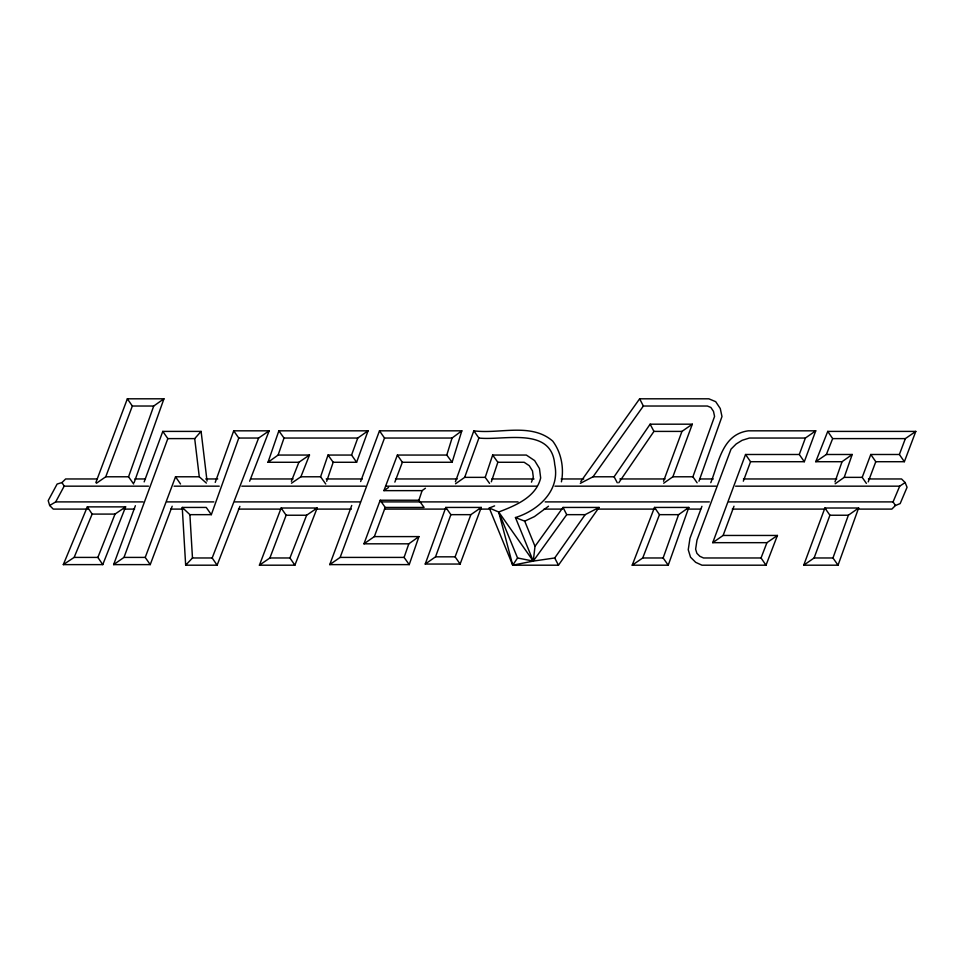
<?xml version="1.0" encoding="UTF-8"?>
<svg xmlns="http://www.w3.org/2000/svg" width="964" height="964" viewBox="0 0 964 964"><rect width="100%" height="100%" fill="white"/><g stroke="black" fill="none" stroke-linecap="round" stroke-linejoin="round"><path stroke-width="1.45" d="M494.604 505.883L489.266 508.016L512.715 565.193L533.261 561.096L535.008 546.323L524.717 521.163L515.451 517.56L533.261 561.096L554.71 557.975L585.16 514.656L599.054 507.438L563.024 507.438L535.008 546.323M561.422 481.831C564.157 468.022 561.313 452.49 552.734 441.114C531.092 422.304 499.521 434.282 473.83 430.824L455.418 481.747M446.79 455.056L397.385 455.056L402.362 462.274L452.104 462.274L446.79 455.056L452.044 438.042L461.828 430.824L379.491 430.824L360.644 481.53M452.104 462.274L461.828 430.824M351.74 505.473L329.748 564.615L409.23 564.615L418.942 536.599L408.808 543.817L363.958 543.817L380.202 500.232L385.214 507.438L424.088 507.438L418.894 500.232L422.087 490.64L425.425 488.242M489.543 483.374L485.217 477.361L492.652 455.056L526.332 455.056L534.622 460.587L539.454 468.516L540.671 477.951C536.032 497.243 515.475 505.57 498.701 512.005L489.266 508.016M491.339 481.783L497.846 462.274L492.652 455.056M325.748 484L320.59 476.782L328.025 455.056L351.571 455.056L356.62 462.274L368.055 430.824L278.861 430.824L268.004 462.274L298.876 462.274L309.48 455.056L300.901 476.782L291.477 483.205M326.676 481.289L333.183 462.274L328.025 455.056M268.004 462.274L278.126 455.056L284.006 438.042L278.861 430.824M409.23 564.615L404.097 557.409L408.808 543.817M834.981 481.88L842.042 461.708L852.212 454.49L844.211 477.361L835.173 483.771M133.647 484L128.549 476.782L153.722 406.025L163.94 398.807L127.356 398.807L95.858 482.603M134.141 482.603L163.94 398.807M668.233 565.193L663.148 557.975L678.584 514.656L688.814 507.438L654.508 507.438L632.215 565.193L668.233 565.193L688.814 507.438M215.237 482.374L233.698 430.824L269.149 430.824L249.64 481.217M239.879 506.401L217.117 565.193L185.666 565.193L182.244 507.438L189.896 514.656L211.333 514.656L238.771 438.042L233.698 430.824M838.041 565.193L832.968 557.975L848.356 515.234L858.623 508.016L824.895 508.016L803.735 565.193L838.041 565.193L858.623 508.016M455.538 483.771L464.672 477.361L478.891 438.042L473.83 430.824M351.571 455.056L357.764 438.042L368.055 430.824M425.232 564.048L445.814 507.438L481.265 507.438L460.117 564.048L425.232 564.048L435.535 556.831L450.875 514.656L445.814 507.438M531.465 482.169L533.297 477.144L532.502 470.962L529.296 465.708L524.151 462.274L497.846 462.274M697.117 482.795L692.911 476.782L714.565 416.412L713.493 411.387L710.89 407.483L707.383 406.025L643.362 406.025L593.017 476.782L580.304 483.35M698.972 481.205L721.976 416.532L720.265 408.531L715.686 401.663L708.829 398.807L639.638 398.807L580.774 481.566M172.17 506.245L150.227 564.615L113.632 564.615L135.37 505.726M144.166 481.88L162.796 431.402L201.102 431.402L207.043 481.084M113.632 564.615L123.982 557.409L167.832 438.608L162.796 431.402M663.533 481.229L681.958 431.402L692.309 424.184L650.134 424.184L614.116 476.782L593.017 476.782M663.666 483.205L672.872 476.782L692.309 424.184M799.289 454.49L805.374 438.042L815.749 430.824L804.313 461.708L750.558 461.708L745.546 454.49L799.289 454.49L804.313 461.708M803.735 565.193L814.098 557.975L829.92 515.234L824.895 508.016M329.748 564.615L340.135 557.409L384.503 438.042L379.491 430.824M712.733 542.672L723.121 535.454L777.43 535.454L766.934 542.672L712.733 542.672L745.546 454.49M723.121 535.454L733.99 506.233M743.316 481.181L750.558 461.708M363.958 543.817L374.345 536.599L385.214 507.438M460.117 564.048L455.104 556.831L470.866 514.656L481.265 507.438M96.496 483.205L105.751 476.782L132.345 406.025L127.356 398.807M150.227 564.615L145.227 557.409L175.532 476.782L199.271 476.782L206.38 483.097M701.925 506.329L689.959 538.322L688.248 549.757L690.525 557.18L695.671 562.337L701.961 565.193L766.006 565.193L777.43 535.454M710.781 482.675C718.915 462.395 722.096 434.403 748.281 430.824L815.749 430.824M866.371 483.374L862.202 477.361L870.781 454.49L899.376 454.49L904.365 461.708L875.782 461.708L870.781 454.49M868.215 481.88L875.782 461.708M899.376 454.49L905.365 438.608L915.8 431.402L904.365 461.708M422.087 490.64L383.913 490.64L397.385 455.056M394.866 482.108L402.362 462.274M259.424 565.193L281.151 508.016L317.168 508.016L294.876 565.193L259.424 565.193L269.884 557.975L289.947 557.975L294.876 565.193M269.884 557.975L286.127 515.234L281.151 508.016M766.006 565.193L761.042 557.975L766.934 542.672M217.117 565.193L212.176 557.975L258.617 438.042L269.149 430.824M632.215 565.193L642.723 557.975L659.46 514.656L654.508 507.438M289.947 557.975L306.612 515.234L317.168 508.016M291.369 481.289L298.876 462.274M102.762 564.615L97.87 557.409L115.017 514.089L125.633 506.871L102.762 564.615L63.311 564.615L87.326 506.871L125.633 506.871M842.042 461.708L815.749 461.708L827.751 431.402L915.8 431.402M815.749 461.708L826.365 454.49L832.655 438.608L827.751 431.402M63.311 564.615L74.132 557.409L92.146 514.089L87.326 506.871M895.448 505.498L893.062 501.895L899.701 486.169L905.148 482.566L907.064 487.29L900.171 503.582L895.448 505.498L891.845 509.1L857.213 509.1M87.905 509.1L53.273 509.1L49.67 505.498L55.707 501.895L64.166 486.169L62.009 482.566L65.624 478.963L97.244 478.963M599.054 507.438L558.457 565.193L512.715 565.193L517.548 557.975L498.701 512.005L533.261 561.096L566.724 514.656L585.16 514.656M618.755 482.783L653.941 431.402L681.958 431.402M167.832 438.608L194.704 438.608L201.102 431.402M185.666 565.193L192.475 557.975L212.176 557.975M548.492 506.221L534.442 516.596L524.717 521.163M383.913 490.64L388.564 487.435M515.451 517.56C538.213 510.45 560.446 490.628 554.71 464.479C551.685 426.088 503.485 440.813 478.891 438.042M62.009 482.566L57.129 484.036L48.2 500.605L49.67 505.498M132.345 406.025L153.722 406.025M238.771 438.042L258.617 438.042M284.006 438.042L357.764 438.042M384.503 438.042L452.044 438.042M805.374 438.042L749.377 438.042L742.135 440.307L736.195 443.958L731.037 449.116L696.984 540.141L695.622 549.203L696.9 553.348L699.852 556.3L703.527 557.975L761.042 557.975M832.655 438.608L905.365 438.608M826.365 454.49L852.212 454.49M278.126 455.056L309.48 455.056M333.183 462.274L356.62 462.274M105.751 476.782L128.549 476.782M300.901 476.782L320.59 476.782M672.872 476.782L692.911 476.782M464.672 477.361L485.217 477.361M844.211 477.361L862.202 477.361M134.9 478.963L145.444 478.963M205.694 478.963L217.744 478.963M250.881 478.963L293.056 478.963M326.181 478.963L362.331 478.963M395.469 478.963L457.225 478.963M491.869 478.963L534.032 478.963M561.144 478.963L583.738 478.963M619.888 478.963L665.076 478.963M699.719 478.963L713.276 478.963M743.401 478.963L836.776 478.963M868.407 478.963L901.545 478.963L905.148 482.566M64.166 486.169L148.468 486.169M174.062 486.169L219.226 486.169M241.819 486.169L365.26 486.169M386.335 486.169L536.888 486.169M554.951 486.169L716.035 486.169M735.604 486.169L899.701 486.169M380.202 500.232L418.894 500.232M55.707 501.895L143.058 501.895M167.146 501.895L213.839 501.895M234.927 501.895L359.921 501.895M381.009 501.895L518.054 501.895M545.166 501.895L709.323 501.895M728.904 501.895L893.062 501.895M182.244 507.438L206.248 507.438L211.333 514.656M124.031 509.1L134.574 509.1M170.7 509.1L182.75 509.1M238.445 509.1L280.608 509.1M315.228 509.1L351.366 509.1M384.479 509.1L446.212 509.1M479.337 509.1L489.869 509.1M544.07 509.1L562.133 509.1M596.764 509.1L655.472 509.1M687.091 509.1L700.647 509.1M732.254 509.1L825.594 509.1M92.146 514.089L115.017 514.089M450.875 514.656L470.866 514.656M659.46 514.656L678.584 514.656M286.127 515.234L306.612 515.234M829.92 515.234L848.356 515.234M374.345 536.599L418.942 536.599M435.535 556.831L455.104 556.831M74.132 557.409L97.87 557.409M123.982 557.409L145.227 557.409M340.135 557.409L404.097 557.409M642.723 557.975L663.148 557.975M814.098 557.975L832.968 557.975M517.548 557.975L533.261 561.096M175.532 476.782L180.521 484M650.134 424.184L653.941 431.402M614.116 476.782L617.285 482.795M554.71 557.975L558.457 565.193M639.638 398.807L643.362 406.025M563.024 507.438L566.724 514.656M498.701 512.005L512.715 565.193M194.704 438.608L199.271 476.782M189.896 514.656L192.475 557.975"/></g></svg>
